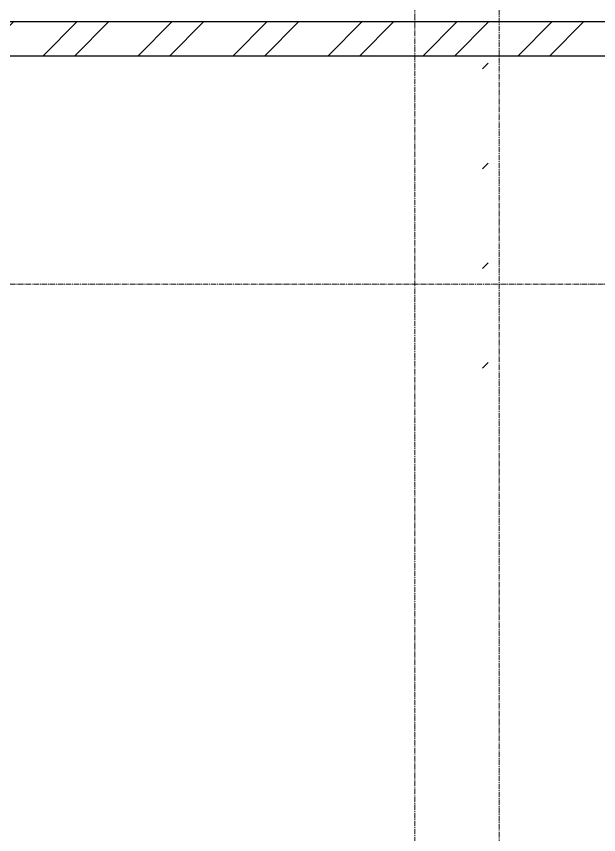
# Model space of a CAD drawing. Header units: millimetres. Extents: x -24360 to 609566, y -391049 to 148426.
# Drawn here: x 16588 to 18652, y 52650 to 55549 of the extents above; entities that cross this region are included whole.
import ezdxf

# ---------------------------------------------------------------- set-up
doc = ezdxf.new("R2010")
doc.units = ezdxf.units.MM
doc.linetypes.add('CENTER2', pattern=[28.575, 19.05, -3.175, 3.175, -3.175])
doc.layers.add('АР_Оси_РД_100', color=7, linetype='Continuous', lineweight=0, true_color=0x525252)
doc.layers.add('РД_Оси_100', color=7, linetype='Continuous', lineweight=0, true_color=0x525252)
for name, color, linetype, lineweight in [('АР_Стены ГКЛ', 1, 'Continuous', 15), ('АР_Стены кирпич', 32, 'Continuous', 25), ('АР_Штриховка', 8, 'Continuous', 0)]:
    doc.layers.add(name, color=color, linetype=linetype, lineweight=lineweight)

# ---------------------------------------------------------------- blocks, each defined once
blk = doc.blocks.new('СОШ_2200_АР_ОСИ_М100_28.05.24')
at = {"layer": 'АР_Оси_РД_100', "linetype": 'CENTER2'}
blk.add_line((29555, 54600), (-5954.958, 54600), dxfattribs=at)
for points in [[(17850, 139938.679), (18000, 139538.679), (18000, -6194.092)], [(18300, -6196.31), (18300, 139538.679), (18450, 139938.679)]]:
    blk.add_lwpolyline(points, dxfattribs=at)

msp = doc.modelspace()

# ---------------------------------------------------------------- hatches: boundary and pattern name
at = {"layer": 'АР_Штриховка', "linetype": 'Continuous', "lineweight": 0, "true_color": 0x000000}
h = msp.add_hatch(dxfattribs=at)
h.set_pattern_fill('ANSI32', color=18, scale=25, angle=360, style=0)
h.paths.add_polyline_path([(20000, 55410), (20000, 55530), (16220, 55530), (16180, 55440), (16220, 55410)], flags=0)
h.paths.add_polyline_path([(16100, 55410), (16180, 55440), (16220, 55530), (15490, 55530), (15410, 55500), (15370, 55410)], flags=0)
h.paths.add_polyline_path([(15370, 55410), (15410, 55500), (15370, 55530), (14770, 55530), (14690, 55500), (14650, 55410)], flags=0)
h.paths.add_polyline_path([(14650, 55410), (14690, 55500), (14650, 55530), (12400, 55530), (12400, 55410)], flags=0)
h = msp.add_hatch(dxfattribs=at)
h.set_pattern_fill('_U', color=18, scale=250, angle=45, style=0, pattern_type=0)
h.set_pattern_definition([(45, (7e-12, -3e-11), (-176.7767, 176.7767), [])])
h.paths.add_polyline_path([(18240, 54090), (18260, 54110), (18260, 55410), (18240, 55410)], flags=0)

# ---------------------------------------------------------------- linework, layer by layer
at = {"layer": 'АР_Стены ГКЛ', "color": 18, "linetype": 'Continuous', "lineweight": 15, "true_color": 0x000000}
msp.add_line((18260, 55410), (18240, 55410), dxfattribs=at)
at = {"layer": 'АР_Стены кирпич', "color": 18, "linetype": 'Continuous', "lineweight": 25, "true_color": 0x000000}
for p, q in [((20000, 55530), (16220, 55530)), ((16220, 55410), (20000, 55410))]:
    msp.add_line(p, q, dxfattribs=at)

# ---------------------------------------------------------------- block references
at = {"layer": 'РД_Оси_100'}
msp.add_blockref('СОШ_2200_АР_ОСИ_М100_28.05.24', (0, 0), dxfattribs=at)

doc.saveas('drawing.dxf')
